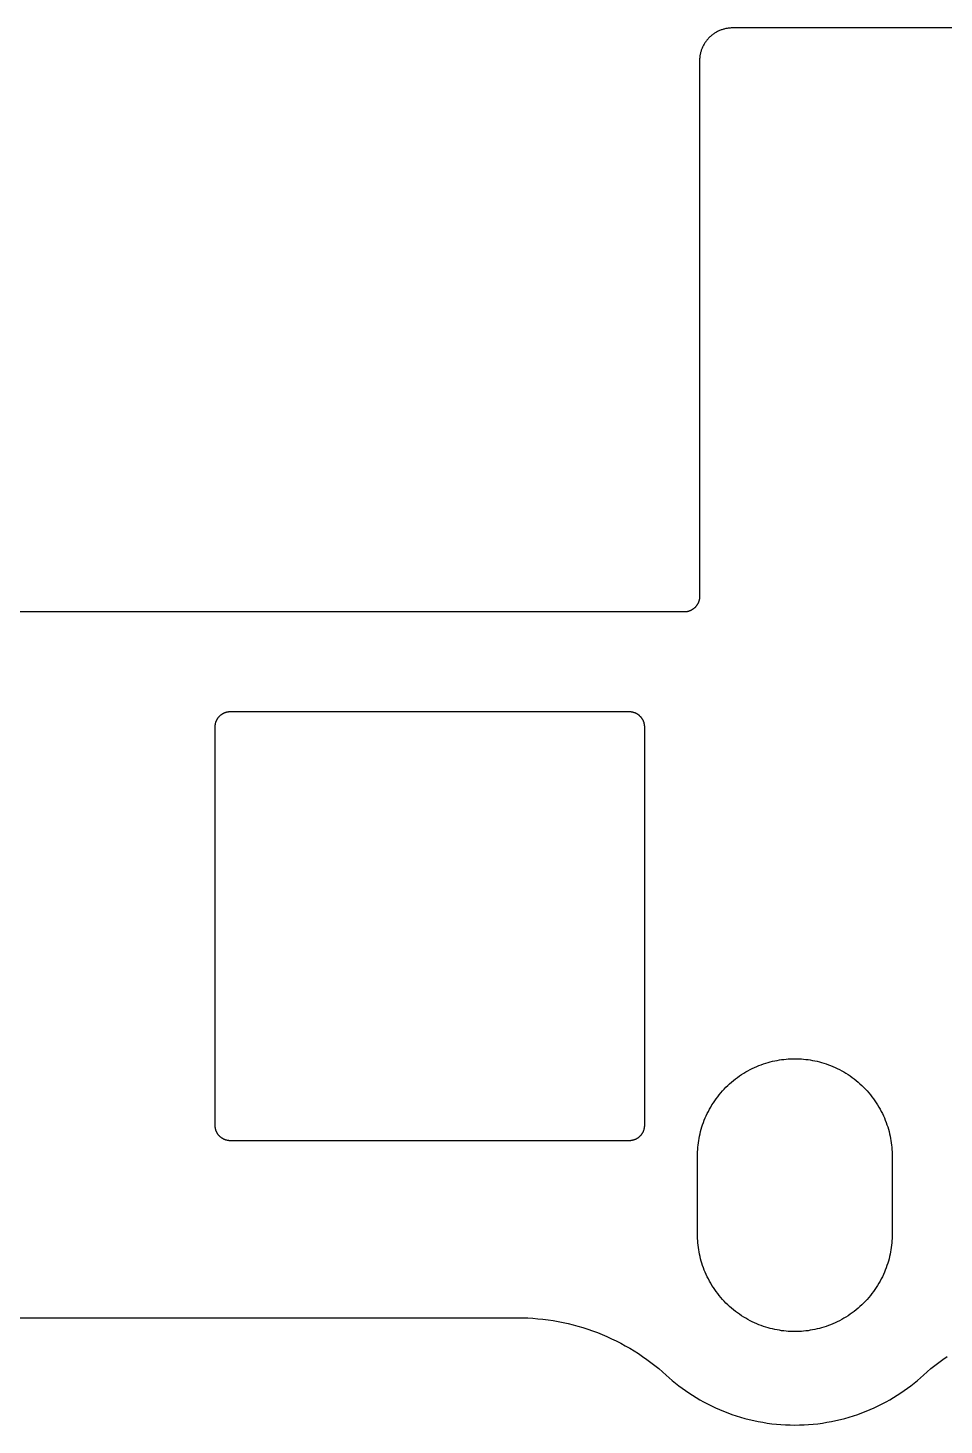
# Model space of a CAD drawing. Header units: millimetres. Extents: x 1057 to 1343, y -204 to -96.
# Drawn here: x 1267.86 to 1297.74, y -204.38 to -158.8 of the extents above; entities that cross this region are included whole.
import ezdxf

# ---------------------------------------------------------------- set-up
doc = ezdxf.new("R2010")
doc.units = ezdxf.units.MM
doc.layers.add('Layer 01', color=18, linetype='Continuous', true_color=0x000000)

msp = doc.modelspace()

# ---------------------------------------------------------------- linework, layer by layer
at = {"layer": 'Layer 01', "color": 0}
for p, q in [((1290.16, -159.04, 1.5), (1290.139, -159.058, 1.5)), ((1290.182, -159.023, 1.5), (1290.16, -159.04, 1.5)), ((1290.204, -159.007, 1.5), (1290.182, -159.023, 1.5)), ((1290.226, -158.991, 1.5), (1290.204, -159.007, 1.5)), ((1290.249, -158.975, 1.5), (1290.226, -158.991, 1.5)), ((1290.272, -158.96, 1.5), (1290.249, -158.975, 1.5)), ((1290.296, -158.946, 1.5), (1290.272, -158.96, 1.5)), ((1290.32, -158.933, 1.5), (1290.296, -158.946, 1.5)), ((1290.344, -158.92, 1.5), (1290.32, -158.933, 1.5)), ((1290.368, -158.908, 1.5), (1290.344, -158.92, 1.5)), ((1290.392, -158.896, 1.5), (1290.368, -158.908, 1.5)), ((1290.417, -158.886, 1.5), (1290.392, -158.896, 1.5)), ((1290.442, -158.875, 1.5), (1290.417, -158.886, 1.5)), ((1290.467, -158.866, 1.5), (1290.442, -158.875, 1.5)), ((1290.492, -158.857, 1.5), (1290.467, -158.866, 1.5)), ((1290.517, -158.849, 1.5), (1290.492, -158.857, 1.5)), ((1290.542, -158.841, 1.5), (1290.517, -158.849, 1.5)), ((1290.567, -158.835, 1.5), (1290.542, -158.841, 1.5)), ((1290.592, -158.828, 1.5), (1290.567, -158.835, 1.5)), ((1290.617, -158.823, 1.5), (1290.592, -158.828, 1.5)), ((1290.642, -158.818, 1.5), (1290.617, -158.823, 1.5)), ((1290.667, -158.814, 1.5), (1290.642, -158.818, 1.5)), ((1290.692, -158.81, 1.5), (1290.667, -158.814, 1.5)), ((1290.716, -158.807, 1.5), (1290.692, -158.81, 1.5)), ((1290.741, -158.804, 1.5), (1290.716, -158.807, 1.5)), ((1290.765, -158.802, 1.5), (1290.741, -158.804, 1.5)), ((1290.79, -158.801, 1.5), (1290.765, -158.802, 1.5)), ((1290.814, -158.8, 1.5), (1290.79, -158.801, 1.5)), ((1290.838, -158.8, 1.5), (1290.814, -158.8, 1.5)), ((1298.787, -158.8, 1.5), (1290.838, -158.8, 1.5)), ((1289.828, -159.504, 1.5), (1289.82, -159.529, 1.5)), ((1289.838, -159.479, 1.5), (1289.828, -159.504, 1.5)), ((1289.848, -159.455, 1.5), (1289.838, -159.479, 1.5)), ((1289.859, -159.43, 1.5), (1289.848, -159.455, 1.5)), ((1289.87, -159.406, 1.5), (1289.859, -159.43, 1.5)), ((1289.883, -159.381, 1.5), (1289.87, -159.406, 1.5)), ((1289.895, -159.357, 1.5), (1289.883, -159.381, 1.5)), ((1289.909, -159.333, 1.5), (1289.895, -159.357, 1.5)), ((1289.923, -159.31, 1.5), (1289.909, -159.333, 1.5)), ((1289.938, -159.287, 1.5), (1289.923, -159.31, 1.5)), ((1289.953, -159.264, 1.5), (1289.938, -159.287, 1.5)), ((1289.969, -159.241, 1.5), (1289.953, -159.264, 1.5)), ((1289.986, -159.219, 1.5), (1289.969, -159.241, 1.5)), ((1290.003, -159.197, 1.5), (1289.986, -159.219, 1.5)), ((1290.021, -159.176, 1.5), (1290.003, -159.197, 1.5)), ((1290.039, -159.155, 1.5), (1290.021, -159.176, 1.5)), ((1290.058, -159.135, 1.5), (1290.039, -159.155, 1.5)), ((1290.077, -159.115, 1.5), (1290.058, -159.135, 1.5)), ((1290.097, -159.095, 1.5), (1290.077, -159.115, 1.5)), ((1290.118, -159.077, 1.5), (1290.097, -159.095, 1.5)), ((1290.139, -159.058, 1.5), (1290.118, -159.077, 1.5)), ((1289.764, -159.827, 1.5), (1289.763, -159.851, 1.5)), ((1289.763, -159.851, 1.5), (1289.763, -159.875, 1.5)), ((1289.763, -159.875, 1.5), (1289.763, -177.35, 1.5)), ((1289.765, -159.803, 1.5), (1289.764, -159.827, 1.5)), ((1289.767, -159.778, 1.5), (1289.765, -159.803, 1.5)), ((1289.769, -159.754, 1.5), (1289.767, -159.778, 1.5)), ((1289.772, -159.729, 1.5), (1289.769, -159.754, 1.5)), ((1289.776, -159.704, 1.5), (1289.772, -159.729, 1.5)), ((1289.78, -159.679, 1.5), (1289.776, -159.704, 1.5)), ((1289.785, -159.654, 1.5), (1289.78, -159.679, 1.5)), ((1289.791, -159.629, 1.5), (1289.785, -159.654, 1.5)), ((1289.797, -159.604, 1.5), (1289.791, -159.629, 1.5)), ((1289.804, -159.579, 1.5), (1289.797, -159.604, 1.5)), ((1289.812, -159.554, 1.5), (1289.804, -159.579, 1.5)), ((1289.82, -159.529, 1.5), (1289.812, -159.554, 1.5)), ((1289.578, -177.738, 1.5), (1289.568, -177.746, 1.5)), ((1289.588, -177.73, 1.5), (1289.578, -177.738, 1.5)), ((1289.597, -177.721, 1.5), (1289.588, -177.73, 1.5)), ((1289.607, -177.713, 1.5), (1289.597, -177.721, 1.5)), ((1289.616, -177.704, 1.5), (1289.607, -177.713, 1.5)), ((1289.625, -177.694, 1.5), (1289.616, -177.704, 1.5)), ((1289.634, -177.685, 1.5), (1289.625, -177.694, 1.5)), ((1289.642, -177.675, 1.5), (1289.634, -177.685, 1.5)), ((1289.651, -177.665, 1.5), (1289.642, -177.675, 1.5)), ((1289.659, -177.655, 1.5), (1289.651, -177.665, 1.5)), ((1289.666, -177.645, 1.5), (1289.659, -177.655, 1.5)), ((1289.674, -177.634, 1.5), (1289.666, -177.645, 1.5)), ((1289.681, -177.624, 1.5), (1289.674, -177.634, 1.5)), ((1289.688, -177.613, 1.5), (1289.681, -177.624, 1.5)), ((1289.694, -177.602, 1.5), (1289.688, -177.613, 1.5)), ((1289.701, -177.591, 1.5), (1289.694, -177.602, 1.5)), ((1289.707, -177.58, 1.5), (1289.701, -177.591, 1.5)), ((1289.712, -177.568, 1.5), (1289.707, -177.58, 1.5)), ((1289.718, -177.557, 1.5), (1289.712, -177.568, 1.5)), ((1289.723, -177.546, 1.5), (1289.718, -177.557, 1.5)), ((1289.727, -177.534, 1.5), (1289.723, -177.546, 1.5)), ((1289.732, -177.522, 1.5), (1289.727, -177.534, 1.5)), ((1289.736, -177.511, 1.5), (1289.732, -177.522, 1.5)), ((1289.74, -177.499, 1.5), (1289.736, -177.511, 1.5)), ((1289.743, -177.488, 1.5), (1289.74, -177.499, 1.5)), ((1289.746, -177.476, 1.5), (1289.743, -177.488, 1.5)), ((1289.749, -177.464, 1.5), (1289.746, -177.476, 1.5)), ((1289.752, -177.453, 1.5), (1289.749, -177.464, 1.5)), ((1289.754, -177.441, 1.5), (1289.752, -177.453, 1.5)), ((1289.756, -177.429, 1.5), (1289.754, -177.441, 1.5)), ((1289.758, -177.418, 1.5), (1289.756, -177.429, 1.5)), ((1289.759, -177.406, 1.5), (1289.758, -177.418, 1.5)), ((1289.76, -177.395, 1.5), (1289.759, -177.406, 1.5)), ((1289.761, -177.384, 1.5), (1289.76, -177.395, 1.5)), ((1289.762, -177.372, 1.5), (1289.761, -177.384, 1.5)), ((1289.763, -177.35, 1.5), (1289.762, -177.361, 1.5)), ((1289.762, -177.361, 1.5), (1289.762, -177.372, 1.5)), ((1289.263, -177.85, 1.5), (1101.213, -177.85, 1.5)), ((1289.274, -177.85, 1.5), (1289.263, -177.85, 1.5)), ((1289.285, -177.85, 1.5), (1289.274, -177.85, 1.5)), ((1289.296, -177.849, 1.5), (1289.285, -177.85, 1.5)), ((1289.307, -177.848, 1.5), (1289.296, -177.849, 1.5)), ((1289.319, -177.847, 1.5), (1289.307, -177.848, 1.5)), ((1289.33, -177.845, 1.5), (1289.319, -177.847, 1.5)), ((1289.342, -177.844, 1.5), (1289.33, -177.845, 1.5)), ((1289.353, -177.842, 1.5), (1289.342, -177.844, 1.5)), ((1289.365, -177.839, 1.5), (1289.353, -177.842, 1.5)), ((1289.377, -177.837, 1.5), (1289.365, -177.839, 1.5)), ((1289.388, -177.834, 1.5), (1289.377, -177.837, 1.5)), ((1289.4, -177.831, 1.5), (1289.388, -177.834, 1.5)), ((1289.412, -177.827, 1.5), (1289.4, -177.831, 1.5)), ((1289.423, -177.823, 1.5), (1289.412, -177.827, 1.5)), ((1289.435, -177.819, 1.5), (1289.423, -177.823, 1.5)), ((1289.447, -177.815, 1.5), (1289.435, -177.819, 1.5)), ((1289.458, -177.81, 1.5), (1289.447, -177.815, 1.5)), ((1289.47, -177.805, 1.5), (1289.458, -177.81, 1.5)), ((1289.481, -177.8, 1.5), (1289.47, -177.805, 1.5)), ((1289.492, -177.794, 1.5), (1289.481, -177.8, 1.5)), ((1289.503, -177.788, 1.5), (1289.492, -177.794, 1.5)), ((1289.514, -177.782, 1.5), (1289.503, -177.788, 1.5)), ((1289.525, -177.775, 1.5), (1289.514, -177.782, 1.5)), ((1289.536, -177.768, 1.5), (1289.525, -177.775, 1.5)), ((1289.547, -177.761, 1.5), (1289.536, -177.768, 1.5)), ((1289.557, -177.754, 1.5), (1289.547, -177.761, 1.5)), ((1289.568, -177.746, 1.5), (1289.557, -177.754, 1.5)), ((1274.007, -181.393, 1.5), (1274.013, -181.382, 1.5)), ((1274.013, -181.382, 1.5), (1274.018, -181.37, 1.5)), ((1274.018, -181.37, 1.5), (1274.024, -181.359, 1.5)), ((1274.024, -181.359, 1.5), (1274.031, -181.348, 1.5)), ((1274.031, -181.348, 1.5), (1274.037, -181.337, 1.5)), ((1274.037, -181.337, 1.5), (1274.044, -181.326, 1.5)), ((1274.044, -181.326, 1.5), (1274.051, -181.316, 1.5)), ((1274.051, -181.316, 1.5), (1274.059, -181.305, 1.5)), ((1274.059, -181.305, 1.5), (1274.066, -181.295, 1.5)), ((1274.066, -181.295, 1.5), (1274.074, -181.285, 1.5)), ((1274.074, -181.285, 1.5), (1274.083, -181.275, 1.5)), ((1274.083, -181.275, 1.5), (1274.091, -181.265, 1.5)), ((1274.091, -181.265, 1.5), (1274.1, -181.256, 1.5)), ((1274.1, -181.256, 1.5), (1274.109, -181.246, 1.5)), ((1274.109, -181.246, 1.5), (1274.118, -181.237, 1.5)), ((1274.118, -181.237, 1.5), (1274.128, -181.229, 1.5)), ((1274.128, -181.229, 1.5), (1274.137, -181.22, 1.5)), ((1274.137, -181.22, 1.5), (1274.147, -181.212, 1.5)), ((1274.147, -181.212, 1.5), (1274.157, -181.204, 1.5)), ((1274.157, -181.204, 1.5), (1274.168, -181.196, 1.5)), ((1274.168, -181.196, 1.5), (1274.178, -181.189, 1.5)), ((1274.178, -181.189, 1.5), (1274.189, -181.182, 1.5)), ((1274.189, -181.182, 1.5), (1274.2, -181.175, 1.5)), ((1274.2, -181.175, 1.5), (1274.211, -181.168, 1.5)), ((1274.211, -181.168, 1.5), (1274.222, -181.162, 1.5)), ((1274.222, -181.162, 1.5), (1274.233, -181.156, 1.5)), ((1274.233, -181.156, 1.5), (1274.244, -181.15, 1.5)), ((1274.244, -181.15, 1.5), (1274.255, -181.145, 1.5)), ((1274.255, -181.145, 1.5), (1274.267, -181.14, 1.5)), ((1274.267, -181.14, 1.5), (1274.278, -181.135, 1.5)), ((1274.278, -181.135, 1.5), (1274.29, -181.131, 1.5)), ((1274.29, -181.131, 1.5), (1274.302, -181.127, 1.5)), ((1274.302, -181.127, 1.5), (1274.313, -181.123, 1.5)), ((1274.313, -181.123, 1.5), (1274.325, -181.119, 1.5)), ((1274.325, -181.119, 1.5), (1274.337, -181.116, 1.5)), ((1274.337, -181.116, 1.5), (1274.348, -181.113, 1.5)), ((1274.348, -181.113, 1.5), (1274.36, -181.111, 1.5)), ((1274.36, -181.111, 1.5), (1274.372, -181.108, 1.5)), ((1274.372, -181.108, 1.5), (1274.383, -181.106, 1.5)), ((1274.383, -181.106, 1.5), (1274.395, -181.105, 1.5)), ((1274.395, -181.105, 1.5), (1274.406, -181.103, 1.5)), ((1274.406, -181.103, 1.5), (1274.418, -181.102, 1.5)), ((1274.418, -181.102, 1.5), (1274.429, -181.101, 1.5)), ((1274.429, -181.101, 1.5), (1274.44, -181.1, 1.5)), ((1274.44, -181.1, 1.5), (1274.451, -181.1, 1.5)), ((1274.451, -181.1, 1.5), (1274.463, -181.1, 1.5)), ((1274.463, -181.1, 1.5), (1287.463, -181.1, 1.5)), ((1287.463, -181.1, 1.5), (1287.474, -181.1, 1.5)), ((1287.474, -181.1, 1.5), (1287.485, -181.1, 1.5)), ((1287.485, -181.1, 1.5), (1287.496, -181.101, 1.5)), ((1287.496, -181.101, 1.5), (1287.507, -181.102, 1.5)), ((1287.507, -181.102, 1.5), (1287.519, -181.103, 1.5)), ((1287.519, -181.103, 1.5), (1287.53, -181.105, 1.5)), ((1287.53, -181.105, 1.5), (1287.542, -181.106, 1.5)), ((1287.542, -181.106, 1.5), (1287.553, -181.108, 1.5)), ((1287.553, -181.108, 1.5), (1287.565, -181.111, 1.5)), ((1287.565, -181.111, 1.5), (1287.577, -181.113, 1.5)), ((1287.577, -181.113, 1.5), (1287.588, -181.116, 1.5)), ((1287.588, -181.116, 1.5), (1287.6, -181.119, 1.5)), ((1287.6, -181.119, 1.5), (1287.612, -181.123, 1.5)), ((1287.612, -181.123, 1.5), (1287.623, -181.127, 1.5)), ((1287.623, -181.127, 1.5), (1287.635, -181.131, 1.5)), ((1287.635, -181.131, 1.5), (1287.647, -181.135, 1.5)), ((1287.647, -181.135, 1.5), (1287.658, -181.14, 1.5)), ((1287.658, -181.14, 1.5), (1287.67, -181.145, 1.5)), ((1287.67, -181.145, 1.5), (1287.681, -181.15, 1.5)), ((1287.681, -181.15, 1.5), (1287.692, -181.156, 1.5)), ((1287.692, -181.156, 1.5), (1287.703, -181.162, 1.5)), ((1287.703, -181.162, 1.5), (1287.714, -181.168, 1.5)), ((1287.714, -181.168, 1.5), (1287.725, -181.175, 1.5)), ((1287.725, -181.175, 1.5), (1287.736, -181.182, 1.5)), ((1287.736, -181.182, 1.5), (1287.747, -181.189, 1.5)), ((1287.747, -181.189, 1.5), (1287.757, -181.196, 1.5)), ((1287.757, -181.196, 1.5), (1287.768, -181.204, 1.5)), ((1287.768, -181.204, 1.5), (1287.778, -181.212, 1.5)), ((1287.778, -181.212, 1.5), (1287.788, -181.22, 1.5)), ((1287.788, -181.22, 1.5), (1287.797, -181.229, 1.5)), ((1287.797, -181.229, 1.5), (1287.807, -181.237, 1.5)), ((1287.807, -181.237, 1.5), (1287.816, -181.246, 1.5)), ((1287.816, -181.246, 1.5), (1287.825, -181.256, 1.5)), ((1287.825, -181.256, 1.5), (1287.834, -181.265, 1.5)), ((1287.834, -181.265, 1.5), (1287.842, -181.275, 1.5)), ((1287.842, -181.275, 1.5), (1287.851, -181.285, 1.5)), ((1287.851, -181.285, 1.5), (1287.859, -181.295, 1.5)), ((1287.859, -181.295, 1.5), (1287.866, -181.305, 1.5)), ((1287.866, -181.305, 1.5), (1287.874, -181.316, 1.5)), ((1287.874, -181.316, 1.5), (1287.881, -181.326, 1.5)), ((1287.881, -181.326, 1.5), (1287.888, -181.337, 1.5)), ((1287.888, -181.337, 1.5), (1287.894, -181.348, 1.5)), ((1287.894, -181.348, 1.5), (1287.901, -181.359, 1.5)), ((1287.901, -181.359, 1.5), (1287.907, -181.37, 1.5)), ((1287.907, -181.37, 1.5), (1287.912, -181.382, 1.5)), ((1287.912, -181.382, 1.5), (1287.918, -181.393, 1.5)), ((1273.963, -181.578, 1.5), (1273.964, -181.566, 1.5)), ((1273.963, -181.589, 1.5), (1273.963, -181.578, 1.5)), ((1273.963, -181.6, 1.5), (1273.963, -181.589, 1.5)), ((1273.963, -194.6, 1.5), (1273.963, -181.6, 1.5)), ((1273.964, -181.566, 1.5), (1273.965, -181.555, 1.5)), ((1273.965, -181.555, 1.5), (1273.966, -181.544, 1.5)), ((1273.966, -181.544, 1.5), (1273.967, -181.532, 1.5)), ((1273.967, -181.532, 1.5), (1273.969, -181.521, 1.5)), ((1273.969, -181.521, 1.5), (1273.971, -181.509, 1.5)), ((1273.971, -181.509, 1.5), (1273.973, -181.497, 1.5)), ((1273.973, -181.497, 1.5), (1273.976, -181.486, 1.5)), ((1273.976, -181.486, 1.5), (1273.979, -181.474, 1.5)), ((1273.979, -181.474, 1.5), (1273.982, -181.462, 1.5)), ((1273.982, -181.462, 1.5), (1273.985, -181.451, 1.5)), ((1273.985, -181.451, 1.5), (1273.989, -181.439, 1.5)), ((1273.989, -181.439, 1.5), (1273.993, -181.428, 1.5)), ((1273.993, -181.428, 1.5), (1273.998, -181.416, 1.5)), ((1273.998, -181.416, 1.5), (1274.002, -181.404, 1.5)), ((1274.002, -181.404, 1.5), (1274.007, -181.393, 1.5)), ((1287.918, -181.393, 1.5), (1287.923, -181.404, 1.5)), ((1287.923, -181.404, 1.5), (1287.927, -181.416, 1.5)), ((1287.927, -181.416, 1.5), (1287.932, -181.428, 1.5)), ((1287.932, -181.428, 1.5), (1287.936, -181.439, 1.5)), ((1287.936, -181.439, 1.5), (1287.94, -181.451, 1.5)), ((1287.94, -181.451, 1.5), (1287.943, -181.462, 1.5)), ((1287.943, -181.462, 1.5), (1287.946, -181.474, 1.5)), ((1287.946, -181.474, 1.5), (1287.949, -181.486, 1.5)), ((1287.949, -181.486, 1.5), (1287.952, -181.497, 1.5)), ((1287.952, -181.497, 1.5), (1287.954, -181.509, 1.5)), ((1287.954, -181.509, 1.5), (1287.956, -181.521, 1.5)), ((1287.956, -181.521, 1.5), (1287.958, -181.532, 1.5)), ((1287.958, -181.532, 1.5), (1287.959, -181.544, 1.5)), ((1287.959, -181.544, 1.5), (1287.96, -181.555, 1.5)), ((1287.96, -181.555, 1.5), (1287.961, -181.566, 1.5)), ((1287.961, -181.566, 1.5), (1287.962, -181.578, 1.5)), ((1287.962, -181.578, 1.5), (1287.962, -181.589, 1.5)), ((1287.962, -181.589, 1.5), (1287.963, -181.6, 1.5)), ((1287.963, -181.6, 1.5), (1287.963, -194.6, 1.5)), ((1291.34, -192.818, 1.5), (1291.411, -192.78, 1.5)), ((1291.411, -192.78, 1.5), (1291.483, -192.744, 1.5)), ((1291.483, -192.744, 1.5), (1291.555, -192.71, 1.5)), ((1291.555, -192.71, 1.5), (1291.628, -192.678, 1.5)), ((1291.628, -192.678, 1.5), (1291.701, -192.648, 1.5)), ((1291.701, -192.648, 1.5), (1291.774, -192.62, 1.5)), ((1291.774, -192.62, 1.5), (1291.848, -192.594, 1.5)), ((1291.848, -192.594, 1.5), (1291.922, -192.57, 1.5)), ((1291.922, -192.57, 1.5), (1291.996, -192.548, 1.5)), ((1291.996, -192.548, 1.5), (1292.07, -192.527, 1.5)), ((1292.07, -192.527, 1.5), (1292.144, -192.509, 1.5)), ((1292.144, -192.509, 1.5), (1292.218, -192.493, 1.5)), ((1292.218, -192.493, 1.5), (1292.292, -192.478, 1.5)), ((1292.292, -192.478, 1.5), (1292.365, -192.465, 1.5)), ((1292.365, -192.465, 1.5), (1292.439, -192.454, 1.5)), ((1292.439, -192.454, 1.5), (1292.512, -192.445, 1.5)), ((1292.512, -192.445, 1.5), (1292.584, -192.438, 1.5)), ((1292.584, -192.438, 1.5), (1292.656, -192.432, 1.5)), ((1292.656, -192.432, 1.5), (1292.728, -192.428, 1.5)), ((1292.728, -192.428, 1.5), (1292.799, -192.426, 1.5)), ((1292.799, -192.426, 1.5), (1292.869, -192.425, 1.5)), ((1292.869, -192.425, 1.5), (1292.94, -192.426, 1.5)), ((1292.94, -192.426, 1.5), (1293.011, -192.428, 1.5)), ((1293.011, -192.428, 1.5), (1293.083, -192.432, 1.5)), ((1293.083, -192.432, 1.5), (1293.155, -192.438, 1.5)), ((1293.155, -192.438, 1.5), (1293.227, -192.445, 1.5)), ((1293.227, -192.445, 1.5), (1293.3, -192.454, 1.5)), ((1293.3, -192.454, 1.5), (1293.374, -192.465, 1.5)), ((1293.374, -192.465, 1.5), (1293.447, -192.478, 1.5)), ((1293.447, -192.478, 1.5), (1293.521, -192.493, 1.5)), ((1293.521, -192.493, 1.5), (1293.595, -192.509, 1.5)), ((1293.595, -192.509, 1.5), (1293.669, -192.527, 1.5)), ((1293.669, -192.527, 1.5), (1293.743, -192.548, 1.5)), ((1293.743, -192.548, 1.5), (1293.817, -192.57, 1.5)), ((1293.817, -192.57, 1.5), (1293.891, -192.594, 1.5)), ((1293.891, -192.594, 1.5), (1293.965, -192.62, 1.5)), ((1293.965, -192.62, 1.5), (1294.038, -192.648, 1.5)), ((1294.038, -192.648, 1.5), (1294.111, -192.678, 1.5)), ((1294.111, -192.678, 1.5), (1294.184, -192.71, 1.5)), ((1294.184, -192.71, 1.5), (1294.256, -192.744, 1.5)), ((1294.256, -192.744, 1.5), (1294.328, -192.78, 1.5)), ((1294.328, -192.78, 1.5), (1294.399, -192.818, 1.5)), ((1290.743, -193.242, 1.5), (1290.805, -193.188, 1.5)), ((1290.805, -193.188, 1.5), (1290.868, -193.135, 1.5)), ((1290.868, -193.135, 1.5), (1290.932, -193.084, 1.5)), ((1290.932, -193.084, 1.5), (1290.998, -193.035, 1.5)), ((1290.998, -193.035, 1.5), (1291.064, -192.988, 1.5)), ((1291.064, -192.988, 1.5), (1291.132, -192.943, 1.5)), ((1291.132, -192.943, 1.5), (1291.201, -192.899, 1.5)), ((1291.201, -192.899, 1.5), (1291.27, -192.857, 1.5)), ((1291.27, -192.857, 1.5), (1291.34, -192.818, 1.5)), ((1294.399, -192.818, 1.5), (1294.469, -192.857, 1.5)), ((1294.469, -192.857, 1.5), (1294.538, -192.899, 1.5)), ((1294.538, -192.899, 1.5), (1294.607, -192.943, 1.5)), ((1294.607, -192.943, 1.5), (1294.674, -192.988, 1.5)), ((1294.674, -192.988, 1.5), (1294.741, -193.035, 1.5)), ((1294.741, -193.035, 1.5), (1294.806, -193.084, 1.5)), ((1294.806, -193.084, 1.5), (1294.871, -193.135, 1.5)), ((1294.871, -193.135, 1.5), (1294.934, -193.188, 1.5)), ((1294.934, -193.188, 1.5), (1294.995, -193.242, 1.5)), ((1290.305, -193.728, 1.5), (1290.354, -193.663, 1.5)), ((1290.354, -193.663, 1.5), (1290.404, -193.599, 1.5)), ((1290.404, -193.599, 1.5), (1290.457, -193.536, 1.5)), ((1290.457, -193.536, 1.5), (1290.511, -193.474, 1.5)), ((1290.511, -193.474, 1.5), (1290.567, -193.414, 1.5)), ((1290.567, -193.414, 1.5), (1290.624, -193.355, 1.5)), ((1290.624, -193.355, 1.5), (1290.683, -193.298, 1.5)), ((1290.683, -193.298, 1.5), (1290.743, -193.242, 1.5)), ((1294.995, -193.242, 1.5), (1295.056, -193.298, 1.5)), ((1295.056, -193.298, 1.5), (1295.114, -193.355, 1.5)), ((1295.114, -193.355, 1.5), (1295.172, -193.414, 1.5)), ((1295.172, -193.414, 1.5), (1295.228, -193.474, 1.5)), ((1295.228, -193.474, 1.5), (1295.282, -193.536, 1.5)), ((1295.282, -193.536, 1.5), (1295.334, -193.599, 1.5)), ((1295.334, -193.599, 1.5), (1295.385, -193.663, 1.5)), ((1295.385, -193.663, 1.5), (1295.434, -193.728, 1.5)), ((1290.013, -194.213, 1.5), (1290.049, -194.142, 1.5)), ((1290.049, -194.142, 1.5), (1290.087, -194.071, 1.5)), ((1290.087, -194.071, 1.5), (1290.127, -194.001, 1.5)), ((1290.127, -194.001, 1.5), (1290.168, -193.931, 1.5)), ((1290.168, -193.931, 1.5), (1290.212, -193.863, 1.5)), ((1290.212, -193.863, 1.5), (1290.257, -193.795, 1.5)), ((1290.257, -193.795, 1.5), (1290.305, -193.728, 1.5)), ((1295.434, -193.728, 1.5), (1295.481, -193.795, 1.5)), ((1295.481, -193.795, 1.5), (1295.527, -193.863, 1.5)), ((1295.527, -193.863, 1.5), (1295.57, -193.931, 1.5)), ((1295.57, -193.931, 1.5), (1295.612, -194.001, 1.5)), ((1295.612, -194.001, 1.5), (1295.652, -194.071, 1.5)), ((1295.652, -194.071, 1.5), (1295.69, -194.142, 1.5)), ((1295.69, -194.142, 1.5), (1295.726, -194.213, 1.5)), ((1273.963, -194.611, 1.5), (1273.963, -194.6, 1.5)), ((1287.963, -194.6, 1.5), (1287.962, -194.611, 1.5)), ((1289.839, -194.652, 1.5), (1289.863, -194.578, 1.5)), ((1289.863, -194.578, 1.5), (1289.889, -194.505, 1.5)), ((1289.889, -194.505, 1.5), (1289.917, -194.431, 1.5)), ((1289.917, -194.431, 1.5), (1289.947, -194.358, 1.5)), ((1289.947, -194.358, 1.5), (1289.979, -194.286, 1.5)), ((1289.979, -194.286, 1.5), (1290.013, -194.213, 1.5)), ((1295.726, -194.213, 1.5), (1295.759, -194.286, 1.5)), ((1295.759, -194.286, 1.5), (1295.791, -194.358, 1.5)), ((1295.791, -194.358, 1.5), (1295.821, -194.431, 1.5)), ((1295.821, -194.431, 1.5), (1295.849, -194.505, 1.5)), ((1295.849, -194.505, 1.5), (1295.876, -194.578, 1.5)), ((1295.876, -194.578, 1.5), (1295.9, -194.652, 1.5)), ((1273.963, -194.622, 1.5), (1273.963, -194.611, 1.5)), ((1273.964, -194.634, 1.5), (1273.963, -194.622, 1.5)), ((1273.965, -194.645, 1.5), (1273.964, -194.634, 1.5)), ((1273.966, -194.656, 1.5), (1273.965, -194.645, 1.5)), ((1273.967, -194.668, 1.5), (1273.966, -194.656, 1.5)), ((1273.969, -194.679, 1.5), (1273.967, -194.668, 1.5)), ((1273.971, -194.691, 1.5), (1273.969, -194.679, 1.5)), ((1273.973, -194.703, 1.5), (1273.971, -194.691, 1.5)), ((1273.976, -194.714, 1.5), (1273.973, -194.703, 1.5)), ((1273.979, -194.726, 1.5), (1273.976, -194.714, 1.5)), ((1273.982, -194.738, 1.5), (1273.979, -194.726, 1.5)), ((1273.985, -194.749, 1.5), (1273.982, -194.738, 1.5)), ((1273.989, -194.761, 1.5), (1273.985, -194.749, 1.5)), ((1273.993, -194.772, 1.5), (1273.989, -194.761, 1.5)), ((1273.998, -194.784, 1.5), (1273.993, -194.772, 1.5)), ((1274.002, -194.796, 1.5), (1273.998, -194.784, 1.5)), ((1274.007, -194.807, 1.5), (1274.002, -194.796, 1.5)), ((1274.013, -194.818, 1.5), (1274.007, -194.807, 1.5)), ((1274.018, -194.83, 1.5), (1274.013, -194.818, 1.5)), ((1274.024, -194.841, 1.5), (1274.018, -194.83, 1.5)), ((1274.031, -194.852, 1.5), (1274.024, -194.841, 1.5)), ((1274.037, -194.863, 1.5), (1274.031, -194.852, 1.5)), ((1274.044, -194.874, 1.5), (1274.037, -194.863, 1.5)), ((1274.051, -194.884, 1.5), (1274.044, -194.874, 1.5)), ((1274.059, -194.895, 1.5), (1274.051, -194.884, 1.5)), ((1274.066, -194.905, 1.5), (1274.059, -194.895, 1.5)), ((1274.074, -194.915, 1.5), (1274.066, -194.905, 1.5)), ((1274.083, -194.925, 1.5), (1274.074, -194.915, 1.5)), ((1274.091, -194.935, 1.5), (1274.083, -194.925, 1.5)), ((1274.1, -194.944, 1.5), (1274.091, -194.935, 1.5)), ((1274.109, -194.954, 1.5), (1274.1, -194.944, 1.5)), ((1274.118, -194.963, 1.5), (1274.109, -194.954, 1.5)), ((1274.128, -194.971, 1.5), (1274.118, -194.963, 1.5)), ((1274.137, -194.98, 1.5), (1274.128, -194.971, 1.5)), ((1274.147, -194.988, 1.5), (1274.137, -194.98, 1.5)), ((1274.157, -194.996, 1.5), (1274.147, -194.988, 1.5)), ((1274.168, -195.004, 1.5), (1274.157, -194.996, 1.5)), ((1274.178, -195.011, 1.5), (1274.168, -195.004, 1.5)), ((1274.189, -195.018, 1.5), (1274.178, -195.011, 1.5)), ((1274.2, -195.025, 1.5), (1274.189, -195.018, 1.5)), ((1274.211, -195.032, 1.5), (1274.2, -195.025, 1.5)), ((1274.222, -195.038, 1.5), (1274.211, -195.032, 1.5)), ((1274.233, -195.044, 1.5), (1274.222, -195.038, 1.5)), ((1274.244, -195.05, 1.5), (1274.233, -195.044, 1.5)), ((1274.255, -195.055, 1.5), (1274.244, -195.05, 1.5)), ((1274.267, -195.06, 1.5), (1274.255, -195.055, 1.5)), ((1274.278, -195.065, 1.5), (1274.267, -195.06, 1.5)), ((1287.658, -195.06, 1.5), (1287.647, -195.065, 1.5)), ((1287.67, -195.055, 1.5), (1287.658, -195.06, 1.5)), ((1287.681, -195.05, 1.5), (1287.67, -195.055, 1.5)), ((1287.692, -195.044, 1.5), (1287.681, -195.05, 1.5)), ((1287.703, -195.038, 1.5), (1287.692, -195.044, 1.5)), ((1287.714, -195.032, 1.5), (1287.703, -195.038, 1.5)), ((1287.725, -195.025, 1.5), (1287.714, -195.032, 1.5)), ((1287.736, -195.018, 1.5), (1287.725, -195.025, 1.5)), ((1287.747, -195.011, 1.5), (1287.736, -195.018, 1.5)), ((1287.757, -195.004, 1.5), (1287.747, -195.011, 1.5)), ((1287.768, -194.996, 1.5), (1287.757, -195.004, 1.5)), ((1287.778, -194.988, 1.5), (1287.768, -194.996, 1.5)), ((1287.788, -194.98, 1.5), (1287.778, -194.988, 1.5)), ((1287.797, -194.971, 1.5), (1287.788, -194.98, 1.5)), ((1287.807, -194.963, 1.5), (1287.797, -194.971, 1.5)), ((1287.816, -194.954, 1.5), (1287.807, -194.963, 1.5)), ((1287.825, -194.944, 1.5), (1287.816, -194.954, 1.5)), ((1287.834, -194.935, 1.5), (1287.825, -194.944, 1.5)), ((1287.842, -194.925, 1.5), (1287.834, -194.935, 1.5)), ((1287.851, -194.915, 1.5), (1287.842, -194.925, 1.5)), ((1287.859, -194.905, 1.5), (1287.851, -194.915, 1.5)), ((1287.866, -194.895, 1.5), (1287.859, -194.905, 1.5)), ((1287.874, -194.884, 1.5), (1287.866, -194.895, 1.5)), ((1287.881, -194.874, 1.5), (1287.874, -194.884, 1.5)), ((1287.888, -194.863, 1.5), (1287.881, -194.874, 1.5)), ((1287.894, -194.852, 1.5), (1287.888, -194.863, 1.5)), ((1287.901, -194.841, 1.5), (1287.894, -194.852, 1.5)), ((1287.907, -194.83, 1.5), (1287.901, -194.841, 1.5)), ((1287.912, -194.818, 1.5), (1287.907, -194.83, 1.5)), ((1287.918, -194.807, 1.5), (1287.912, -194.818, 1.5)), ((1287.923, -194.796, 1.5), (1287.918, -194.807, 1.5)), ((1287.927, -194.784, 1.5), (1287.923, -194.796, 1.5)), ((1287.932, -194.772, 1.5), (1287.927, -194.784, 1.5)), ((1287.936, -194.761, 1.5), (1287.932, -194.772, 1.5)), ((1287.94, -194.749, 1.5), (1287.936, -194.761, 1.5)), ((1287.943, -194.738, 1.5), (1287.94, -194.749, 1.5)), ((1287.946, -194.726, 1.5), (1287.943, -194.738, 1.5)), ((1287.949, -194.714, 1.5), (1287.946, -194.726, 1.5)), ((1287.952, -194.703, 1.5), (1287.949, -194.714, 1.5)), ((1287.954, -194.691, 1.5), (1287.952, -194.703, 1.5)), ((1287.956, -194.679, 1.5), (1287.954, -194.691, 1.5)), ((1287.958, -194.668, 1.5), (1287.956, -194.679, 1.5)), ((1287.959, -194.656, 1.5), (1287.958, -194.668, 1.5)), ((1287.96, -194.645, 1.5), (1287.959, -194.656, 1.5)), ((1287.961, -194.634, 1.5), (1287.96, -194.645, 1.5)), ((1287.962, -194.622, 1.5), (1287.961, -194.634, 1.5)), ((1287.962, -194.611, 1.5), (1287.962, -194.622, 1.5)), ((1289.735, -195.096, 1.5), (1289.747, -195.022, 1.5)), ((1289.747, -195.022, 1.5), (1289.762, -194.948, 1.5)), ((1289.762, -194.948, 1.5), (1289.778, -194.874, 1.5)), ((1289.778, -194.874, 1.5), (1289.797, -194.8, 1.5)), ((1289.797, -194.8, 1.5), (1289.817, -194.726, 1.5)), ((1289.817, -194.726, 1.5), (1289.839, -194.652, 1.5)), ((1295.9, -194.652, 1.5), (1295.922, -194.726, 1.5)), ((1295.922, -194.726, 1.5), (1295.942, -194.8, 1.5)), ((1295.942, -194.8, 1.5), (1295.96, -194.874, 1.5)), ((1295.96, -194.874, 1.5), (1295.977, -194.948, 1.5)), ((1295.977, -194.948, 1.5), (1295.991, -195.022, 1.5)), ((1295.991, -195.022, 1.5), (1296.004, -195.096, 1.5)), ((1274.29, -195.069, 1.5), (1274.278, -195.065, 1.5)), ((1274.302, -195.073, 1.5), (1274.29, -195.069, 1.5)), ((1274.313, -195.077, 1.5), (1274.302, -195.073, 1.5)), ((1274.325, -195.081, 1.5), (1274.313, -195.077, 1.5)), ((1274.337, -195.084, 1.5), (1274.325, -195.081, 1.5)), ((1274.348, -195.087, 1.5), (1274.337, -195.084, 1.5)), ((1274.36, -195.089, 1.5), (1274.348, -195.087, 1.5)), ((1274.372, -195.092, 1.5), (1274.36, -195.089, 1.5)), ((1274.383, -195.094, 1.5), (1274.372, -195.092, 1.5)), ((1274.395, -195.095, 1.5), (1274.383, -195.094, 1.5)), ((1274.406, -195.097, 1.5), (1274.395, -195.095, 1.5)), ((1274.418, -195.098, 1.5), (1274.406, -195.097, 1.5)), ((1274.429, -195.099, 1.5), (1274.418, -195.098, 1.5)), ((1274.44, -195.1, 1.5), (1274.429, -195.099, 1.5)), ((1274.451, -195.1, 1.5), (1274.44, -195.1, 1.5)), ((1274.463, -195.1, 1.5), (1274.451, -195.1, 1.5)), ((1287.463, -195.1, 1.5), (1274.463, -195.1, 1.5)), ((1287.474, -195.1, 1.5), (1287.463, -195.1, 1.5)), ((1287.485, -195.1, 1.5), (1287.474, -195.1, 1.5)), ((1287.496, -195.099, 1.5), (1287.485, -195.1, 1.5)), ((1287.507, -195.098, 1.5), (1287.496, -195.099, 1.5)), ((1287.519, -195.097, 1.5), (1287.507, -195.098, 1.5)), ((1287.53, -195.095, 1.5), (1287.519, -195.097, 1.5)), ((1287.542, -195.094, 1.5), (1287.53, -195.095, 1.5)), ((1287.553, -195.092, 1.5), (1287.542, -195.094, 1.5)), ((1287.565, -195.089, 1.5), (1287.553, -195.092, 1.5)), ((1287.577, -195.087, 1.5), (1287.565, -195.089, 1.5)), ((1287.588, -195.084, 1.5), (1287.577, -195.087, 1.5)), ((1287.6, -195.081, 1.5), (1287.588, -195.084, 1.5)), ((1287.612, -195.077, 1.5), (1287.6, -195.081, 1.5)), ((1287.623, -195.073, 1.5), (1287.612, -195.077, 1.5)), ((1287.635, -195.069, 1.5), (1287.623, -195.073, 1.5)), ((1287.647, -195.065, 1.5), (1287.635, -195.069, 1.5)), ((1289.695, -195.53, 1.5), (1289.698, -195.458, 1.5)), ((1289.698, -195.458, 1.5), (1289.702, -195.387, 1.5)), ((1289.702, -195.387, 1.5), (1289.707, -195.315, 1.5)), ((1289.707, -195.315, 1.5), (1289.715, -195.242, 1.5)), ((1289.715, -195.242, 1.5), (1289.724, -195.169, 1.5)), ((1289.724, -195.169, 1.5), (1289.735, -195.096, 1.5)), ((1296.004, -195.096, 1.5), (1296.015, -195.169, 1.5)), ((1296.015, -195.169, 1.5), (1296.024, -195.242, 1.5)), ((1296.024, -195.242, 1.5), (1296.032, -195.315, 1.5)), ((1296.032, -195.315, 1.5), (1296.037, -195.387, 1.5)), ((1296.037, -195.387, 1.5), (1296.041, -195.458, 1.5)), ((1296.041, -195.458, 1.5), (1296.044, -195.53, 1.5)), ((1289.694, -195.6, 1.5), (1289.695, -195.53, 1.5)), ((1289.694, -198.15, 1.5), (1289.694, -195.6, 1.5)), ((1296.044, -195.53, 1.5), (1296.044, -195.6, 1.5)), ((1296.044, -195.6, 1.5), (1296.044, -198.15, 1.5)), ((1289.695, -198.22, 1.5), (1289.694, -198.15, 1.5)), ((1289.698, -198.292, 1.5), (1289.695, -198.22, 1.5)), ((1296.044, -198.22, 1.5), (1296.041, -198.292, 1.5)), ((1296.044, -198.15, 1.5), (1296.044, -198.22, 1.5)), ((1289.702, -198.363, 1.5), (1289.698, -198.292, 1.5)), ((1289.707, -198.435, 1.5), (1289.702, -198.363, 1.5)), ((1289.715, -198.508, 1.5), (1289.707, -198.435, 1.5)), ((1289.724, -198.581, 1.5), (1289.715, -198.508, 1.5)), ((1289.735, -198.654, 1.5), (1289.724, -198.581, 1.5)), ((1289.747, -198.728, 1.5), (1289.735, -198.654, 1.5)), ((1296.004, -198.654, 1.5), (1295.991, -198.728, 1.5)), ((1296.015, -198.581, 1.5), (1296.004, -198.654, 1.5)), ((1296.024, -198.508, 1.5), (1296.015, -198.581, 1.5)), ((1296.032, -198.435, 1.5), (1296.024, -198.508, 1.5)), ((1296.037, -198.363, 1.5), (1296.032, -198.435, 1.5)), ((1296.041, -198.292, 1.5), (1296.037, -198.363, 1.5)), ((1289.762, -198.802, 1.5), (1289.747, -198.728, 1.5)), ((1289.778, -198.876, 1.5), (1289.762, -198.802, 1.5)), ((1289.797, -198.95, 1.5), (1289.778, -198.876, 1.5)), ((1289.817, -199.024, 1.5), (1289.797, -198.95, 1.5)), ((1289.839, -199.098, 1.5), (1289.817, -199.024, 1.5)), ((1289.863, -199.172, 1.5), (1289.839, -199.098, 1.5)), ((1295.9, -199.098, 1.5), (1295.876, -199.172, 1.5)), ((1295.922, -199.024, 1.5), (1295.9, -199.098, 1.5)), ((1295.942, -198.95, 1.5), (1295.922, -199.024, 1.5)), ((1295.96, -198.876, 1.5), (1295.942, -198.95, 1.5)), ((1295.977, -198.802, 1.5), (1295.96, -198.876, 1.5)), ((1295.991, -198.728, 1.5), (1295.977, -198.802, 1.5)), ((1289.889, -199.245, 1.5), (1289.863, -199.172, 1.5)), ((1289.917, -199.319, 1.5), (1289.889, -199.245, 1.5)), ((1289.947, -199.392, 1.5), (1289.917, -199.319, 1.5)), ((1289.979, -199.464, 1.5), (1289.947, -199.392, 1.5)), ((1290.013, -199.537, 1.5), (1289.979, -199.464, 1.5)), ((1290.049, -199.608, 1.5), (1290.013, -199.537, 1.5)), ((1290.087, -199.679, 1.5), (1290.049, -199.608, 1.5)), ((1295.69, -199.608, 1.5), (1295.652, -199.679, 1.5)), ((1295.726, -199.537, 1.5), (1295.69, -199.608, 1.5)), ((1295.759, -199.464, 1.5), (1295.726, -199.537, 1.5)), ((1295.791, -199.392, 1.5), (1295.759, -199.464, 1.5)), ((1295.821, -199.319, 1.5), (1295.791, -199.392, 1.5)), ((1295.849, -199.245, 1.5), (1295.821, -199.319, 1.5)), ((1295.876, -199.172, 1.5), (1295.849, -199.245, 1.5)), ((1290.127, -199.749, 1.5), (1290.087, -199.679, 1.5)), ((1290.168, -199.819, 1.5), (1290.127, -199.749, 1.5)), ((1290.212, -199.887, 1.5), (1290.168, -199.819, 1.5)), ((1290.257, -199.955, 1.5), (1290.212, -199.887, 1.5)), ((1290.305, -200.022, 1.5), (1290.257, -199.955, 1.5)), ((1290.354, -200.087, 1.5), (1290.305, -200.022, 1.5)), ((1295.434, -200.022, 1.5), (1295.385, -200.087, 1.5)), ((1295.481, -199.955, 1.5), (1295.434, -200.022, 1.5)), ((1295.527, -199.887, 1.5), (1295.481, -199.955, 1.5)), ((1295.57, -199.819, 1.5), (1295.527, -199.887, 1.5)), ((1295.612, -199.749, 1.5), (1295.57, -199.819, 1.5)), ((1295.652, -199.679, 1.5), (1295.612, -199.749, 1.5)), ((1290.404, -200.151, 1.5), (1290.354, -200.087, 1.5)), ((1290.457, -200.214, 1.5), (1290.404, -200.151, 1.5)), ((1290.511, -200.276, 1.5), (1290.457, -200.214, 1.5)), ((1290.567, -200.336, 1.5), (1290.511, -200.276, 1.5)), ((1290.624, -200.395, 1.5), (1290.567, -200.336, 1.5)), ((1290.683, -200.452, 1.5), (1290.624, -200.395, 1.5)), ((1290.743, -200.508, 1.5), (1290.683, -200.452, 1.5)), ((1290.805, -200.562, 1.5), (1290.743, -200.508, 1.5)), ((1294.995, -200.508, 1.5), (1294.934, -200.562, 1.5)), ((1295.056, -200.452, 1.5), (1294.995, -200.508, 1.5)), ((1295.114, -200.395, 1.5), (1295.056, -200.452, 1.5)), ((1295.172, -200.336, 1.5), (1295.114, -200.395, 1.5)), ((1295.228, -200.276, 1.5), (1295.172, -200.336, 1.5)), ((1295.282, -200.214, 1.5), (1295.228, -200.276, 1.5)), ((1295.334, -200.151, 1.5), (1295.282, -200.214, 1.5)), ((1295.385, -200.087, 1.5), (1295.334, -200.151, 1.5)), ((1116.161, -200.875, 1.5), (1283.839, -200.875, 1.5)), ((1283.839, -200.875, 1.5), (1284.001, -200.877, 1.5)), ((1284.001, -200.877, 1.5), (1284.164, -200.882, 1.5)), ((1284.164, -200.882, 1.5), (1284.328, -200.892, 1.5)), ((1284.328, -200.892, 1.5), (1284.491, -200.905, 1.5)), ((1284.491, -200.905, 1.5), (1284.655, -200.922, 1.5)), ((1284.655, -200.922, 1.5), (1284.819, -200.942, 1.5)), ((1284.819, -200.942, 1.5), (1284.983, -200.967, 1.5)), ((1284.983, -200.967, 1.5), (1285.147, -200.995, 1.5)), ((1290.868, -200.615, 1.5), (1290.805, -200.562, 1.5)), ((1290.932, -200.666, 1.5), (1290.868, -200.615, 1.5)), ((1290.998, -200.715, 1.5), (1290.932, -200.666, 1.5)), ((1291.064, -200.762, 1.5), (1290.998, -200.715, 1.5)), ((1291.132, -200.807, 1.5), (1291.064, -200.762, 1.5)), ((1291.201, -200.851, 1.5), (1291.132, -200.807, 1.5)), ((1291.27, -200.893, 1.5), (1291.201, -200.851, 1.5)), ((1291.34, -200.932, 1.5), (1291.27, -200.893, 1.5)), ((1291.411, -200.97, 1.5), (1291.34, -200.932, 1.5)), ((1291.483, -201.006, 1.5), (1291.411, -200.97, 1.5)), ((1294.328, -200.97, 1.5), (1294.256, -201.006, 1.5)), ((1294.399, -200.932, 1.5), (1294.328, -200.97, 1.5)), ((1294.469, -200.893, 1.5), (1294.399, -200.932, 1.5)), ((1294.538, -200.851, 1.5), (1294.469, -200.893, 1.5)), ((1294.607, -200.807, 1.5), (1294.538, -200.851, 1.5)), ((1294.674, -200.762, 1.5), (1294.607, -200.807, 1.5)), ((1294.741, -200.715, 1.5), (1294.674, -200.762, 1.5)), ((1294.806, -200.666, 1.5), (1294.741, -200.715, 1.5)), ((1294.871, -200.615, 1.5), (1294.806, -200.666, 1.5)), ((1294.934, -200.562, 1.5), (1294.871, -200.615, 1.5)), ((1285.147, -200.995, 1.5), (1285.31, -201.027, 1.5)), ((1285.31, -201.027, 1.5), (1285.473, -201.063, 1.5)), ((1285.473, -201.063, 1.5), (1285.635, -201.103, 1.5)), ((1285.635, -201.103, 1.5), (1285.796, -201.147, 1.5)), ((1285.796, -201.147, 1.5), (1285.957, -201.195, 1.5)), ((1285.957, -201.195, 1.5), (1286.116, -201.246, 1.5)), ((1286.116, -201.246, 1.5), (1286.275, -201.301, 1.5)), ((1286.275, -201.301, 1.5), (1286.432, -201.36, 1.5)), ((1286.432, -201.36, 1.5), (1286.587, -201.422, 1.5)), ((1286.587, -201.422, 1.5), (1286.742, -201.488, 1.5)), ((1291.555, -201.04, 1.5), (1291.483, -201.006, 1.5)), ((1291.628, -201.072, 1.5), (1291.555, -201.04, 1.5)), ((1291.701, -201.102, 1.5), (1291.628, -201.072, 1.5)), ((1291.774, -201.13, 1.5), (1291.701, -201.102, 1.5)), ((1291.848, -201.156, 1.5), (1291.774, -201.13, 1.5)), ((1291.922, -201.18, 1.5), (1291.848, -201.156, 1.5)), ((1291.996, -201.202, 1.5), (1291.922, -201.18, 1.5)), ((1292.07, -201.223, 1.5), (1291.996, -201.202, 1.5)), ((1292.144, -201.241, 1.5), (1292.07, -201.223, 1.5)), ((1292.218, -201.257, 1.5), (1292.144, -201.241, 1.5)), ((1292.292, -201.272, 1.5), (1292.218, -201.257, 1.5)), ((1292.365, -201.285, 1.5), (1292.292, -201.272, 1.5)), ((1292.439, -201.296, 1.5), (1292.365, -201.285, 1.5)), ((1292.512, -201.305, 1.5), (1292.439, -201.296, 1.5)), ((1292.584, -201.312, 1.5), (1292.512, -201.305, 1.5)), ((1292.656, -201.318, 1.5), (1292.584, -201.312, 1.5)), ((1292.728, -201.322, 1.5), (1292.656, -201.318, 1.5)), ((1292.799, -201.324, 1.5), (1292.728, -201.322, 1.5)), ((1292.869, -201.325, 1.5), (1292.799, -201.324, 1.5)), ((1292.94, -201.324, 1.5), (1292.869, -201.325, 1.5)), ((1293.011, -201.322, 1.5), (1292.94, -201.324, 1.5)), ((1293.083, -201.318, 1.5), (1293.011, -201.322, 1.5)), ((1293.155, -201.312, 1.5), (1293.083, -201.318, 1.5)), ((1293.227, -201.305, 1.5), (1293.155, -201.312, 1.5)), ((1293.3, -201.296, 1.5), (1293.227, -201.305, 1.5)), ((1293.374, -201.285, 1.5), (1293.3, -201.296, 1.5)), ((1293.447, -201.272, 1.5), (1293.374, -201.285, 1.5)), ((1293.521, -201.257, 1.5), (1293.447, -201.272, 1.5)), ((1293.595, -201.241, 1.5), (1293.521, -201.257, 1.5)), ((1293.669, -201.223, 1.5), (1293.595, -201.241, 1.5)), ((1293.743, -201.202, 1.5), (1293.669, -201.223, 1.5)), ((1293.817, -201.18, 1.5), (1293.743, -201.202, 1.5)), ((1293.891, -201.156, 1.5), (1293.817, -201.18, 1.5)), ((1293.965, -201.13, 1.5), (1293.891, -201.156, 1.5)), ((1294.038, -201.102, 1.5), (1293.965, -201.13, 1.5)), ((1294.111, -201.072, 1.5), (1294.038, -201.102, 1.5)), ((1294.184, -201.04, 1.5), (1294.111, -201.072, 1.5)), ((1294.256, -201.006, 1.5), (1294.184, -201.04, 1.5)), ((1286.742, -201.488, 1.5), (1286.894, -201.558, 1.5)), ((1286.894, -201.558, 1.5), (1287.045, -201.631, 1.5)), ((1287.045, -201.631, 1.5), (1287.193, -201.707, 1.5)), ((1287.193, -201.707, 1.5), (1287.34, -201.787, 1.5)), ((1287.34, -201.787, 1.5), (1287.485, -201.87, 1.5)), ((1287.485, -201.87, 1.5), (1287.627, -201.957, 1.5)), ((1287.627, -201.957, 1.5), (1287.767, -202.046, 1.5)), ((1287.767, -202.046, 1.5), (1287.905, -202.138, 1.5)), ((1287.905, -202.138, 1.5), (1288.04, -202.233, 1.5)), ((1288.04, -202.233, 1.5), (1288.172, -202.331, 1.5)), ((1288.172, -202.331, 1.5), (1288.302, -202.432, 1.5)), ((1297.437, -202.432, 1.5), (1297.567, -202.331, 1.5)), ((1297.567, -202.331, 1.5), (1297.699, -202.233, 1.5)), ((1297.699, -202.233, 1.5), (1297.834, -202.138, 1.5)), ((1288.302, -202.432, 1.5), (1288.429, -202.535, 1.5)), ((1288.429, -202.535, 1.5), (1288.553, -202.641, 1.5)), ((1288.553, -202.641, 1.5), (1288.674, -202.749, 1.5)), ((1288.674, -202.749, 1.5), (1288.772, -202.837, 1.5)), ((1296.966, -202.837, 1.5), (1297.065, -202.749, 1.5)), ((1297.065, -202.749, 1.5), (1297.186, -202.641, 1.5)), ((1297.186, -202.641, 1.5), (1297.31, -202.535, 1.5)), ((1297.31, -202.535, 1.5), (1297.437, -202.432, 1.5)), ((1288.772, -202.837, 1.5), (1288.873, -202.923, 1.5)), ((1288.873, -202.923, 1.5), (1288.977, -203.008, 1.5)), ((1288.977, -203.008, 1.5), (1289.083, -203.091, 1.5)), ((1289.083, -203.091, 1.5), (1289.191, -203.172, 1.5)), ((1289.191, -203.172, 1.5), (1289.303, -203.252, 1.5)), ((1289.303, -203.252, 1.5), (1289.416, -203.329, 1.5)), ((1296.323, -203.329, 1.5), (1296.436, -203.252, 1.5)), ((1296.436, -203.252, 1.5), (1296.547, -203.172, 1.5)), ((1296.547, -203.172, 1.5), (1296.656, -203.091, 1.5)), ((1296.656, -203.091, 1.5), (1296.762, -203.008, 1.5)), ((1296.762, -203.008, 1.5), (1296.866, -202.923, 1.5)), ((1296.866, -202.923, 1.5), (1296.966, -202.837, 1.5)), ((1289.416, -203.329, 1.5), (1289.532, -203.405, 1.5)), ((1289.532, -203.405, 1.5), (1289.651, -203.478, 1.5)), ((1289.651, -203.478, 1.5), (1289.772, -203.55, 1.5)), ((1289.772, -203.55, 1.5), (1289.895, -203.619, 1.5)), ((1289.895, -203.619, 1.5), (1290.021, -203.685, 1.5)), ((1290.021, -203.685, 1.5), (1290.148, -203.749, 1.5)), ((1295.59, -203.749, 1.5), (1295.718, -203.685, 1.5)), ((1295.718, -203.685, 1.5), (1295.844, -203.619, 1.5)), ((1295.844, -203.619, 1.5), (1295.967, -203.55, 1.5)), ((1295.967, -203.55, 1.5), (1296.088, -203.478, 1.5)), ((1296.088, -203.478, 1.5), (1296.206, -203.405, 1.5)), ((1296.206, -203.405, 1.5), (1296.323, -203.329, 1.5)), ((1290.148, -203.749, 1.5), (1290.278, -203.81, 1.5)), ((1290.278, -203.81, 1.5), (1290.41, -203.869, 1.5)), ((1290.41, -203.869, 1.5), (1290.544, -203.924, 1.5)), ((1290.544, -203.924, 1.5), (1290.68, -203.977, 1.5)), ((1290.68, -203.977, 1.5), (1290.817, -204.027, 1.5)), ((1290.817, -204.027, 1.5), (1290.957, -204.074, 1.5)), ((1290.957, -204.074, 1.5), (1291.097, -204.117, 1.5)), ((1291.097, -204.117, 1.5), (1291.24, -204.158, 1.5)), ((1291.24, -204.158, 1.5), (1291.383, -204.195, 1.5)), ((1294.355, -204.195, 1.5), (1294.499, -204.158, 1.5)), ((1294.499, -204.158, 1.5), (1294.641, -204.117, 1.5)), ((1294.641, -204.117, 1.5), (1294.782, -204.074, 1.5)), ((1294.782, -204.074, 1.5), (1294.921, -204.027, 1.5)), ((1294.921, -204.027, 1.5), (1295.059, -203.977, 1.5)), ((1295.059, -203.977, 1.5), (1295.195, -203.924, 1.5)), ((1295.195, -203.924, 1.5), (1295.329, -203.869, 1.5)), ((1295.329, -203.869, 1.5), (1295.46, -203.81, 1.5)), ((1295.46, -203.81, 1.5), (1295.59, -203.749, 1.5)), ((1291.383, -204.195, 1.5), (1291.528, -204.229, 1.5)), ((1291.528, -204.229, 1.5), (1291.674, -204.259, 1.5)), ((1291.674, -204.259, 1.5), (1291.821, -204.286, 1.5)), ((1291.821, -204.286, 1.5), (1291.969, -204.31, 1.5)), ((1291.969, -204.31, 1.5), (1292.118, -204.33, 1.5)), ((1292.118, -204.33, 1.5), (1292.268, -204.346, 1.5)), ((1292.268, -204.346, 1.5), (1292.418, -204.359, 1.5)), ((1292.418, -204.359, 1.5), (1292.568, -204.368, 1.5)), ((1292.568, -204.368, 1.5), (1292.719, -204.373, 1.5)), ((1292.719, -204.373, 1.5), (1292.869, -204.375, 1.5)), ((1292.869, -204.375, 1.5), (1293.02, -204.373, 1.5)), ((1293.02, -204.373, 1.5), (1293.171, -204.368, 1.5)), ((1293.171, -204.368, 1.5), (1293.321, -204.359, 1.5)), ((1293.321, -204.359, 1.5), (1293.471, -204.346, 1.5)), ((1293.471, -204.346, 1.5), (1293.621, -204.33, 1.5)), ((1293.621, -204.33, 1.5), (1293.769, -204.31, 1.5)), ((1293.769, -204.31, 1.5), (1293.917, -204.286, 1.5)), ((1293.917, -204.286, 1.5), (1294.064, -204.259, 1.5)), ((1294.064, -204.259, 1.5), (1294.211, -204.229, 1.5)), ((1294.211, -204.229, 1.5), (1294.355, -204.195, 1.5))]:
    msp.add_line(p, q, dxfattribs=at)

doc.saveas('drawing.dxf')
